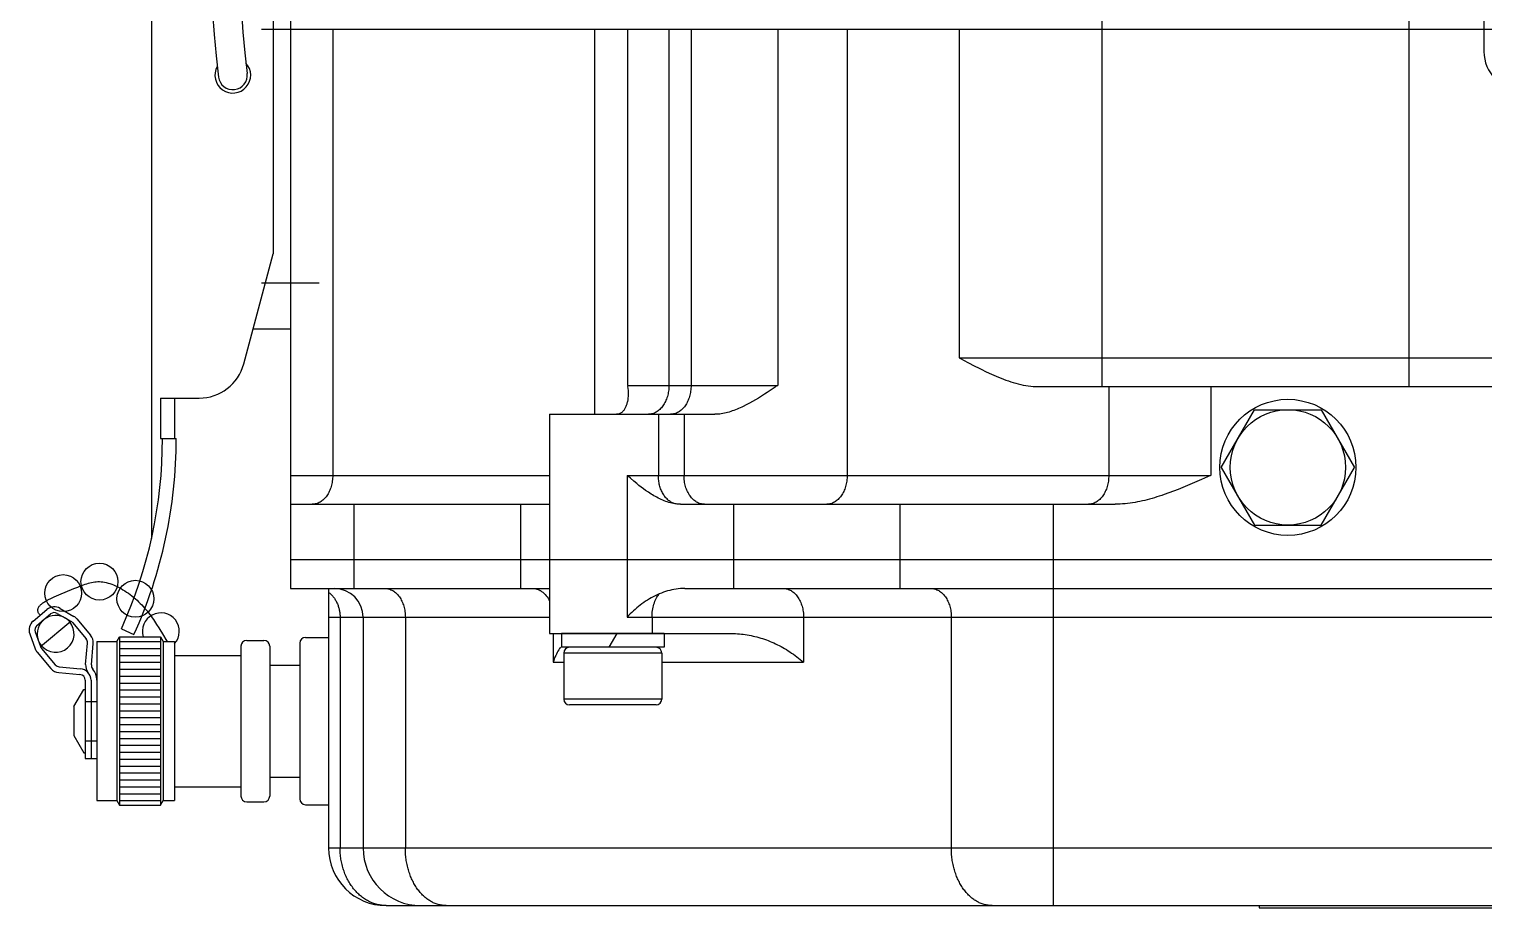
# Model space of a CAD drawing. Header units: millimetres. Extents: x -139278 to 641613, y -260926 to 217780.
# Drawn here: x 47506.7 to 47759.3, y 13265.7 to 13418.3 of the extents above; entities that cross this region are included whole.
import ezdxf

# ---------------------------------------------------------------- set-up
doc = ezdxf.new("R2010")
doc.units = ezdxf.units.MM

msp = doc.modelspace()

# ---------------------------------------------------------------- linework, layer by layer
for p, q in [((47759.343, 13461.02), (47759.343, 13414.372)), ((47552.081, 13438.302), (47552.081, 13366.211)), ((47552.081, 13438.302), (47552.081, 13326.16)), ((47693.01, 13438.302), (47693.01, 13356.198)), ((47746.326, 13438.302), (47746.326, 13356.198)), ((47549.078, 13430.292), (47549.078, 13379.227)), ((47527.953, 13422.282), (47527.953, 13329.84)), ((47547.075, 13418.277), (47552.081, 13418.277)), ((47552.081, 13418.277), (47766.352, 13418.277)), ((47559.413, 13418.277), (47559.413, 13340.779)), ((47604.854, 13418.277), (47604.854, 13351.392)), ((47610.608, 13418.277), (47610.608, 13356.399)), ((47617.8, 13418.277), (47617.8, 13356.399)), ((47621.645, 13418.277), (47621.645, 13356.399)), ((47636.704, 13418.277), (47636.704, 13356.399)), ((47648.75, 13418.277), (47648.75, 13340.779)), ((47668.23, 13418.277), (47668.23, 13361.204)), ((47543.961, 13360.133), (47549.078, 13379.227)), ((47547.075, 13374.221), (47552.081, 13374.221)), ((47552.081, 13374.221), (47557.088, 13374.221)), ((47545.59, 13366.211), (47552.081, 13366.211)), ((47668.23, 13361.205), (47766.352, 13361.205)), ((47668.23, 13361.204), (47668.282, 13361.185)), ((47668.282, 13361.185), (47668.333, 13361.158)), ((47668.333, 13361.158), (47668.433, 13361.097)), ((47668.433, 13361.097), (47669.722, 13360.409)), ((47669.722, 13360.409), (47670.943, 13359.771)), ((47670.943, 13359.771), (47671.556, 13359.459)), ((47671.556, 13359.459), (47672.17, 13359.152)), ((47672.17, 13359.152), (47672.785, 13358.852)), ((47672.785, 13358.852), (47673.403, 13358.56)), ((47673.403, 13358.56), (47673.818, 13358.37)), ((47673.818, 13358.37), (47674.235, 13358.184)), ((47674.235, 13358.184), (47674.653, 13358.003)), ((47674.653, 13358.003), (47675.071, 13357.827)), ((47610.608, 13356.399), (47636.704, 13356.399)), ((47610.637, 13356.198), (47610.676, 13355.861)), ((47610.676, 13355.861), (47610.703, 13355.526)), ((47610.703, 13355.526), (47610.717, 13355.192)), ((47617.732, 13355.422), (47617.694, 13355.182)), ((47617.761, 13355.664), (47617.732, 13355.422)), ((47617.783, 13355.908), (47617.761, 13355.664)), ((47617.795, 13356.153), (47617.783, 13355.908)), ((47617.8, 13356.399), (47617.795, 13356.153)), ((47621.577, 13355.422), (47621.539, 13355.182)), ((47621.607, 13355.664), (47621.577, 13355.422)), ((47621.628, 13355.908), (47621.607, 13355.664)), ((47621.641, 13356.153), (47621.628, 13355.908)), ((47621.645, 13356.399), (47621.641, 13356.153)), ((47635.401, 13355.526), (47634.894, 13355.192)), ((47636.407, 13356.198), (47635.401, 13355.526)), ((47675.071, 13357.827), (47675.491, 13357.657)), ((47675.491, 13357.657), (47675.913, 13357.494)), ((47675.913, 13357.494), (47676.335, 13357.337)), ((47676.335, 13357.337), (47676.759, 13357.188)), ((47676.759, 13357.188), (47677.184, 13357.047)), ((47677.184, 13357.047), (47677.611, 13356.914)), ((47677.611, 13356.914), (47678.039, 13356.79)), ((47678.039, 13356.79), (47678.468, 13356.675)), ((47678.468, 13356.675), (47678.898, 13356.571)), ((47678.898, 13356.571), (47679.33, 13356.478)), ((47679.33, 13356.478), (47679.763, 13356.397)), ((47679.763, 13356.397), (47680.197, 13356.328)), ((47680.197, 13356.328), (47680.632, 13356.273)), ((47680.632, 13356.273), (47681.068, 13356.232)), ((47681.068, 13356.232), (47681.286, 13356.218)), ((47681.286, 13356.218), (47681.504, 13356.207)), ((47681.504, 13356.207), (47681.722, 13356.201)), ((47681.722, 13356.201), (47681.941, 13356.198)), ((47681.941, 13356.198), (47761.345, 13356.198)), ((47694.192, 13356.198), (47694.192, 13340.779)), ((47711.892, 13356.198), (47711.892, 13340.777)), ((47529.522, 13354.196), (47529.522, 13347.187)), ((47529.522, 13354.196), (47536.224, 13354.196)), ((47531.916, 13354.196), (47531.916, 13347.187)), ((47610.439, 13353.027), (47610.392, 13352.892)), ((47610.482, 13353.166), (47610.439, 13353.027)), ((47610.522, 13353.308), (47610.482, 13353.166)), ((47610.557, 13353.453), (47610.522, 13353.308)), ((47610.589, 13353.601), (47610.557, 13353.453)), ((47610.643, 13353.905), (47610.589, 13353.601)), ((47610.682, 13354.217), (47610.643, 13353.905)), ((47610.707, 13354.536), (47610.682, 13354.217)), ((47610.718, 13354.862), (47610.707, 13354.536)), ((47610.717, 13355.192), (47610.718, 13354.862)), ((47616.883, 13353.036), (47616.763, 13352.859)), ((47616.996, 13353.223), (47616.883, 13353.036)), ((47617.103, 13353.416), (47616.996, 13353.223)), ((47617.203, 13353.617), (47617.103, 13353.416)), ((47617.296, 13353.825), (47617.203, 13353.617)), ((47617.382, 13354.039), (47617.296, 13353.825)), ((47617.46, 13354.258), (47617.382, 13354.039)), ((47617.53, 13354.483), (47617.46, 13354.258)), ((47617.593, 13354.712), (47617.53, 13354.483)), ((47617.647, 13354.945), (47617.593, 13354.712)), ((47617.694, 13355.182), (47617.647, 13354.945)), ((47620.728, 13353.037), (47620.608, 13352.859)), ((47620.842, 13353.223), (47620.728, 13353.037)), ((47620.949, 13353.416), (47620.842, 13353.223)), ((47621.049, 13353.617), (47620.949, 13353.416)), ((47621.142, 13353.825), (47621.049, 13353.617)), ((47621.227, 13354.039), (47621.142, 13353.825)), ((47621.305, 13354.258), (47621.227, 13354.039)), ((47621.376, 13354.483), (47621.305, 13354.258)), ((47621.438, 13354.712), (47621.376, 13354.483)), ((47621.493, 13354.945), (47621.438, 13354.712)), ((47621.539, 13355.182), (47621.493, 13354.945)), ((47631.247, 13353.027), (47630.711, 13352.76)), ((47631.779, 13353.308), (47631.247, 13353.027)), ((47632.307, 13353.601), (47631.779, 13353.308)), ((47632.832, 13353.905), (47632.307, 13353.601)), ((47633.353, 13354.217), (47632.832, 13353.905)), ((47633.87, 13354.536), (47633.353, 13354.217)), ((47634.383, 13354.862), (47633.87, 13354.536)), ((47634.894, 13355.192), (47634.383, 13354.862)), ((47597.069, 13351.392), (47625.802, 13351.392)), ((47597.069, 13351.392), (47597.069, 13326.16)), ((47608.819, 13351.398), (47608.688, 13351.392)), ((47608.945, 13351.415), (47608.819, 13351.398)), ((47609.066, 13351.442), (47608.945, 13351.415)), ((47609.183, 13351.478), (47609.066, 13351.442)), ((47609.295, 13351.524), (47609.183, 13351.478)), ((47609.402, 13351.579), (47609.295, 13351.524)), ((47609.504, 13351.641), (47609.402, 13351.579)), ((47609.602, 13351.712), (47609.504, 13351.641)), ((47609.695, 13351.79), (47609.602, 13351.712)), ((47609.784, 13351.875), (47609.695, 13351.79)), ((47609.869, 13351.966), (47609.784, 13351.875)), ((47609.949, 13352.064), (47609.869, 13351.966)), ((47610.024, 13352.167), (47609.949, 13352.064)), ((47610.096, 13352.276), (47610.024, 13352.167)), ((47610.163, 13352.39), (47610.096, 13352.276)), ((47610.226, 13352.509), (47610.163, 13352.39)), ((47610.285, 13352.633), (47610.226, 13352.509)), ((47610.341, 13352.76), (47610.285, 13352.633)), ((47610.392, 13352.892), (47610.341, 13352.76)), ((47614.433, 13351.398), (47614.26, 13351.392)), ((47614.607, 13351.416), (47614.433, 13351.398)), ((47614.779, 13351.446), (47614.607, 13351.416)), ((47614.95, 13351.488), (47614.779, 13351.446)), ((47615.12, 13351.542), (47614.95, 13351.488)), ((47615.287, 13351.608), (47615.12, 13351.542)), ((47615.452, 13351.685), (47615.287, 13351.608)), ((47615.614, 13351.773), (47615.452, 13351.685)), ((47615.773, 13351.873), (47615.614, 13351.773)), ((47615.928, 13351.983), (47615.773, 13351.873)), ((47616.08, 13352.104), (47615.928, 13351.983)), ((47615.971, 13351.392), (47615.971, 13340.779)), ((47616.226, 13352.236), (47616.08, 13352.104)), ((47616.369, 13352.377), (47616.226, 13352.236)), ((47616.505, 13352.529), (47616.369, 13352.377)), ((47616.637, 13352.689), (47616.505, 13352.529)), ((47616.763, 13352.859), (47616.637, 13352.689)), ((47618.279, 13351.398), (47618.105, 13351.392)), ((47618.452, 13351.416), (47618.279, 13351.398)), ((47618.625, 13351.446), (47618.452, 13351.416)), ((47618.796, 13351.488), (47618.625, 13351.446)), ((47618.965, 13351.542), (47618.796, 13351.488)), ((47619.133, 13351.608), (47618.965, 13351.542)), ((47619.298, 13351.685), (47619.133, 13351.608)), ((47619.46, 13351.773), (47619.298, 13351.685)), ((47619.619, 13351.873), (47619.46, 13351.773)), ((47619.774, 13351.983), (47619.619, 13351.873)), ((47619.925, 13352.105), (47619.774, 13351.983)), ((47620.072, 13352.236), (47619.925, 13352.105)), ((47620.214, 13352.377), (47620.072, 13352.236)), ((47620.351, 13352.529), (47620.214, 13352.377)), ((47620.482, 13352.689), (47620.351, 13352.529)), ((47620.43, 13351.392), (47620.43, 13340.779)), ((47620.608, 13352.859), (47620.482, 13352.689)), ((47626.076, 13351.398), (47625.802, 13351.392)), ((47626.35, 13351.415), (47626.076, 13351.398)), ((47626.624, 13351.442), (47626.35, 13351.415)), ((47626.898, 13351.478), (47626.624, 13351.442)), ((47627.173, 13351.524), (47626.898, 13351.478)), ((47627.447, 13351.579), (47627.173, 13351.524)), ((47627.721, 13351.641), (47627.447, 13351.579)), ((47627.995, 13351.712), (47627.721, 13351.641)), ((47628.269, 13351.79), (47627.995, 13351.712)), ((47628.542, 13351.875), (47628.269, 13351.79)), ((47628.816, 13351.966), (47628.542, 13351.875)), ((47629.088, 13352.064), (47628.816, 13351.966)), ((47629.36, 13352.167), (47629.088, 13352.064)), ((47629.632, 13352.276), (47629.36, 13352.167)), ((47629.903, 13352.39), (47629.632, 13352.276)), ((47630.173, 13352.509), (47629.903, 13352.39)), ((47630.443, 13352.633), (47630.173, 13352.509)), ((47630.711, 13352.76), (47630.443, 13352.633)), ((47713.738, 13342.181), (47719.519, 13352.193)), ((47719.519, 13352.193), (47731.081, 13352.193)), ((47731.081, 13352.193), (47736.861, 13342.181)), ((47529.522, 13347.187), (47532.248, 13347.187)), ((47552.081, 13340.779), (47597.069, 13340.779)), ((47559.396, 13340.288), (47559.375, 13340.044)), ((47559.409, 13340.533), (47559.396, 13340.288)), ((47559.413, 13340.779), (47559.409, 13340.533)), ((47610.548, 13340.779), (47711.889, 13340.779)), ((47610.61, 13340.702), (47610.548, 13340.74)), ((47610.548, 13340.74), (47610.548, 13326.16)), ((47610.669, 13340.658), (47610.61, 13340.702)), ((47610.782, 13340.564), (47610.669, 13340.658)), ((47611.12, 13340.277), (47610.782, 13340.564)), ((47611.71, 13339.782), (47611.12, 13340.277)), ((47615.974, 13340.561), (47615.971, 13340.779)), ((47615.984, 13340.344), (47615.974, 13340.561)), ((47616.001, 13340.127), (47615.984, 13340.344)), ((47620.435, 13340.533), (47620.43, 13340.779)), ((47620.447, 13340.288), (47620.435, 13340.533)), ((47620.469, 13340.044), (47620.447, 13340.288)), ((47648.733, 13340.288), (47648.712, 13340.044)), ((47648.746, 13340.533), (47648.733, 13340.288)), ((47648.75, 13340.779), (47648.746, 13340.533)), ((47694.175, 13340.288), (47694.154, 13340.044)), ((47694.188, 13340.533), (47694.175, 13340.288)), ((47694.192, 13340.779), (47694.188, 13340.533)), ((47711.884, 13340.775), (47710.288, 13340.063)), ((47711.889, 13340.777), (47711.884, 13340.775)), ((47713.738, 13342.181), (47719.519, 13332.168)), ((47731.081, 13332.168), (47736.861, 13342.181)), ((47558.716, 13337.797), (47558.609, 13337.603)), ((47558.816, 13337.998), (47558.716, 13337.797)), ((47558.909, 13338.205), (47558.816, 13337.998)), ((47558.995, 13338.419), (47558.909, 13338.205)), ((47559.073, 13338.638), (47558.995, 13338.419)), ((47559.144, 13338.863), (47559.073, 13338.638)), ((47559.206, 13339.092), (47559.144, 13338.863)), ((47559.261, 13339.326), (47559.206, 13339.092)), ((47559.307, 13339.562), (47559.261, 13339.326)), ((47559.345, 13339.802), (47559.307, 13339.562)), ((47559.375, 13340.044), (47559.345, 13339.802)), ((47612.231, 13339.355), (47611.71, 13339.782)), ((47612.608, 13339.054), (47612.231, 13339.355)), ((47612.989, 13338.759), (47612.608, 13339.054)), ((47613.375, 13338.469), (47612.989, 13338.759)), ((47613.766, 13338.186), (47613.375, 13338.469)), ((47614.238, 13337.861), (47613.766, 13338.186)), ((47614.477, 13337.704), (47614.238, 13337.861)), ((47616.024, 13339.912), (47616.001, 13340.127)), ((47616.054, 13339.698), (47616.024, 13339.912)), ((47616.091, 13339.487), (47616.054, 13339.698)), ((47616.134, 13339.278), (47616.091, 13339.487)), ((47616.183, 13339.071), (47616.134, 13339.278)), ((47616.239, 13338.868), (47616.183, 13339.071)), ((47616.3, 13338.669), (47616.239, 13338.868)), ((47616.368, 13338.473), (47616.3, 13338.669)), ((47616.442, 13338.282), (47616.368, 13338.473)), ((47616.522, 13338.096), (47616.442, 13338.282)), ((47616.607, 13337.914), (47616.522, 13338.096)), ((47616.698, 13337.738), (47616.607, 13337.914)), ((47616.794, 13337.568), (47616.698, 13337.738)), ((47620.498, 13339.802), (47620.469, 13340.044)), ((47620.537, 13339.562), (47620.498, 13339.802)), ((47620.583, 13339.326), (47620.537, 13339.562)), ((47620.637, 13339.092), (47620.583, 13339.326)), ((47620.7, 13338.863), (47620.637, 13339.092)), ((47620.77, 13338.638), (47620.7, 13338.863)), ((47620.848, 13338.419), (47620.77, 13338.638)), ((47620.934, 13338.205), (47620.848, 13338.419)), ((47621.027, 13337.998), (47620.934, 13338.205)), ((47621.127, 13337.797), (47621.027, 13337.998)), ((47621.234, 13337.603), (47621.127, 13337.797)), ((47648.054, 13337.797), (47647.947, 13337.603)), ((47648.154, 13337.998), (47648.054, 13337.797)), ((47648.247, 13338.205), (47648.154, 13337.998)), ((47648.332, 13338.419), (47648.247, 13338.205)), ((47648.411, 13338.638), (47648.332, 13338.419)), ((47648.481, 13338.863), (47648.411, 13338.638)), ((47648.543, 13339.092), (47648.481, 13338.863)), ((47648.598, 13339.326), (47648.543, 13339.092)), ((47648.644, 13339.562), (47648.598, 13339.326)), ((47648.682, 13339.802), (47648.644, 13339.562)), ((47648.712, 13340.044), (47648.682, 13339.802)), ((47693.495, 13337.797), (47693.388, 13337.603)), ((47693.595, 13337.998), (47693.495, 13337.797)), ((47693.688, 13338.205), (47693.595, 13337.998)), ((47693.774, 13338.419), (47693.688, 13338.205)), ((47693.852, 13338.638), (47693.774, 13338.419)), ((47693.922, 13338.863), (47693.852, 13338.638)), ((47693.985, 13339.092), (47693.922, 13338.863)), ((47694.039, 13339.326), (47693.985, 13339.092)), ((47694.086, 13339.562), (47694.039, 13339.326)), ((47694.124, 13339.802), (47694.086, 13339.562)), ((47694.154, 13340.044), (47694.124, 13339.802)), ((47705.439, 13338.036), (47704.619, 13337.731)), ((47706.255, 13338.353), (47705.439, 13338.036)), ((47707.068, 13338.68), (47706.255, 13338.353)), ((47707.877, 13339.017), (47707.068, 13338.68)), ((47708.684, 13339.36), (47707.877, 13339.017)), ((47709.487, 13339.709), (47708.684, 13339.36)), ((47710.288, 13340.063), (47709.487, 13339.709)), ((47552.081, 13335.773), (47597.069, 13335.773)), ((47556.047, 13335.779), (47555.873, 13335.773)), ((47556.22, 13335.797), (47556.047, 13335.779)), ((47556.392, 13335.827), (47556.22, 13335.797)), ((47556.564, 13335.869), (47556.392, 13335.827)), ((47556.733, 13335.923), (47556.564, 13335.869)), ((47556.901, 13335.988), (47556.733, 13335.923)), ((47557.066, 13336.065), (47556.901, 13335.988)), ((47557.228, 13336.154), (47557.066, 13336.065)), ((47557.387, 13336.253), (47557.228, 13336.154)), ((47557.542, 13336.364), (47557.387, 13336.253)), ((47557.693, 13336.485), (47557.542, 13336.364)), ((47557.84, 13336.616), (47557.693, 13336.485)), ((47557.982, 13336.758), (47557.84, 13336.616)), ((47558.119, 13336.909), (47557.982, 13336.758)), ((47558.25, 13337.069), (47558.119, 13336.909)), ((47558.376, 13337.239), (47558.25, 13337.069)), ((47558.496, 13337.417), (47558.376, 13337.239)), ((47558.609, 13337.603), (47558.496, 13337.417)), ((47563.108, 13335.773), (47563.108, 13326.16)), ((47592.028, 13335.773), (47592.028, 13326.16)), ((47614.718, 13337.55), (47614.477, 13337.704)), ((47614.962, 13337.399), (47614.718, 13337.55)), ((47615.207, 13337.253), (47614.962, 13337.399)), ((47615.455, 13337.112), (47615.207, 13337.253)), ((47615.705, 13336.975), (47615.455, 13337.112)), ((47615.958, 13336.844), (47615.705, 13336.975)), ((47616.213, 13336.718), (47615.958, 13336.844)), ((47616.47, 13336.598), (47616.213, 13336.718)), ((47616.729, 13336.484), (47616.47, 13336.598)), ((47616.99, 13336.377), (47616.729, 13336.484)), ((47616.896, 13337.404), (47616.794, 13337.568)), ((47617.002, 13337.247), (47616.896, 13337.404)), ((47617.254, 13336.278), (47616.99, 13336.377)), ((47617.113, 13337.096), (47617.002, 13337.247)), ((47617.229, 13336.952), (47617.113, 13337.096)), ((47617.348, 13336.815), (47617.229, 13336.952)), ((47617.519, 13336.185), (47617.254, 13336.278)), ((47617.472, 13336.686), (47617.348, 13336.815)), ((47617.6, 13336.564), (47617.472, 13336.686)), ((47617.787, 13336.101), (47617.519, 13336.185)), ((47617.732, 13336.451), (47617.6, 13336.564)), ((47617.866, 13336.345), (47617.732, 13336.451)), ((47618.058, 13336.025), (47617.787, 13336.101)), ((47618.004, 13336.248), (47617.866, 13336.345)), ((47618.145, 13336.16), (47618.004, 13336.248)), ((47618.33, 13335.958), (47618.058, 13336.025)), ((47618.289, 13336.08), (47618.145, 13336.16)), ((47618.434, 13336.01), (47618.289, 13336.08)), ((47618.605, 13335.9), (47618.33, 13335.958)), ((47618.582, 13335.948), (47618.434, 13336.01)), ((47618.731, 13335.895), (47618.582, 13335.948)), ((47618.882, 13335.852), (47618.605, 13335.9)), ((47618.882, 13335.852), (47618.731, 13335.895)), ((47619.069, 13335.826), (47618.882, 13335.852)), ((47619.256, 13335.805), (47619.069, 13335.826)), ((47619.443, 13335.789), (47619.256, 13335.805)), ((47619.63, 13335.778), (47619.443, 13335.789)), ((47619.817, 13335.773), (47619.63, 13335.778)), ((47619.817, 13335.773), (47695.288, 13335.773)), ((47621.347, 13337.417), (47621.234, 13337.603)), ((47621.467, 13337.239), (47621.347, 13337.417)), ((47621.593, 13337.069), (47621.467, 13337.239)), ((47621.725, 13336.909), (47621.593, 13337.069)), ((47621.862, 13336.758), (47621.725, 13336.909)), ((47622.004, 13336.616), (47621.862, 13336.758)), ((47622.151, 13336.485), (47622.004, 13336.616)), ((47622.302, 13336.364), (47622.151, 13336.485)), ((47622.457, 13336.253), (47622.302, 13336.364)), ((47622.616, 13336.154), (47622.457, 13336.253)), ((47622.778, 13336.065), (47622.616, 13336.154)), ((47622.943, 13335.988), (47622.778, 13336.065)), ((47623.11, 13335.923), (47622.943, 13335.988)), ((47623.28, 13335.869), (47623.11, 13335.923)), ((47623.451, 13335.827), (47623.28, 13335.869)), ((47623.623, 13335.797), (47623.451, 13335.827)), ((47623.797, 13335.779), (47623.623, 13335.797)), ((47623.97, 13335.773), (47623.797, 13335.779)), ((47629.009, 13335.773), (47629.009, 13326.16)), ((47645.384, 13335.779), (47645.21, 13335.773)), ((47645.557, 13335.797), (47645.384, 13335.779)), ((47645.73, 13335.827), (47645.557, 13335.797)), ((47645.901, 13335.869), (47645.73, 13335.827)), ((47646.071, 13335.923), (47645.901, 13335.869)), ((47646.238, 13335.988), (47646.071, 13335.923)), ((47646.403, 13336.065), (47646.238, 13335.988)), ((47646.565, 13336.154), (47646.403, 13336.065)), ((47646.724, 13336.253), (47646.565, 13336.154)), ((47646.879, 13336.364), (47646.724, 13336.253)), ((47647.03, 13336.485), (47646.879, 13336.364)), ((47647.177, 13336.616), (47647.03, 13336.485)), ((47647.319, 13336.758), (47647.177, 13336.616)), ((47647.456, 13336.909), (47647.319, 13336.758)), ((47647.588, 13337.069), (47647.456, 13336.909)), ((47647.714, 13337.239), (47647.588, 13337.069)), ((47647.833, 13337.417), (47647.714, 13337.239)), ((47647.947, 13337.603), (47647.833, 13337.417)), ((47657.929, 13335.773), (47657.929, 13326.16)), ((47684.55, 13335.773), (47684.55, 13326.16)), ((47690.826, 13335.779), (47690.652, 13335.773)), ((47690.999, 13335.797), (47690.826, 13335.779)), ((47691.171, 13335.827), (47690.999, 13335.797)), ((47691.342, 13335.869), (47691.171, 13335.827)), ((47691.512, 13335.923), (47691.342, 13335.869)), ((47691.679, 13335.988), (47691.512, 13335.923)), ((47691.844, 13336.065), (47691.679, 13335.988)), ((47692.007, 13336.154), (47691.844, 13336.065)), ((47692.165, 13336.253), (47692.007, 13336.154)), ((47692.321, 13336.364), (47692.165, 13336.253)), ((47692.472, 13336.485), (47692.321, 13336.364)), ((47692.619, 13336.616), (47692.472, 13336.485)), ((47692.761, 13336.758), (47692.619, 13336.616)), ((47692.898, 13336.909), (47692.761, 13336.758)), ((47693.029, 13337.069), (47692.898, 13336.909)), ((47693.155, 13337.239), (47693.029, 13337.069)), ((47693.275, 13337.417), (47693.155, 13337.239)), ((47693.388, 13337.603), (47693.275, 13337.417)), ((47695.725, 13335.778), (47695.288, 13335.773)), ((47696.162, 13335.795), (47695.725, 13335.778)), ((47696.597, 13335.822), (47696.162, 13335.795)), ((47697.03, 13335.858), (47696.597, 13335.822)), ((47697.463, 13335.904), (47697.03, 13335.858)), ((47697.894, 13335.959), (47697.463, 13335.904)), ((47698.323, 13336.022), (47697.894, 13335.959)), ((47698.752, 13336.094), (47698.323, 13336.022)), ((47699.179, 13336.172), (47698.752, 13336.094)), ((47699.605, 13336.258), (47699.179, 13336.172)), ((47700.029, 13336.351), (47699.605, 13336.258)), ((47700.453, 13336.451), (47700.029, 13336.351)), ((47700.875, 13336.556), (47700.453, 13336.451)), ((47701.295, 13336.667), (47700.875, 13336.556)), ((47701.715, 13336.784), (47701.295, 13336.667)), ((47702.133, 13336.906), (47701.715, 13336.784)), ((47702.55, 13337.033), (47702.133, 13336.906)), ((47702.966, 13337.164), (47702.55, 13337.033)), ((47703.381, 13337.3), (47702.966, 13337.164)), ((47703.795, 13337.44), (47703.381, 13337.3)), ((47704.619, 13337.731), (47703.795, 13337.44)), ((47719.519, 13332.168), (47731.081, 13332.168)), ((47552.081, 13326.16), (47766.251, 13326.16)), ((47552.081, 13326.16), (47552.081, 13321.154)), ((47563.108, 13326.16), (47563.108, 13321.154)), ((47592.028, 13326.16), (47592.028, 13321.154)), ((47597.069, 13326.16), (47597.069, 13313.344)), ((47610.548, 13326.16), (47610.548, 13316.148)), ((47629.009, 13326.16), (47629.009, 13321.154)), ((47657.929, 13326.16), (47657.929, 13321.154)), ((47684.55, 13326.16), (47684.55, 13321.154)), ((47511.832, 13320.025), (47514.481, 13321.116)), ((47514.481, 13321.116), (47515.163, 13321.394)), ((47515.163, 13321.394), (47515.804, 13321.647)), ((47515.804, 13321.647), (47516.111, 13321.762)), ((47516.111, 13321.762), (47516.408, 13321.869)), ((47516.408, 13321.869), (47516.699, 13321.966)), ((47516.699, 13321.966), (47516.983, 13322.054)), ((47516.983, 13322.054), (47517.262, 13322.131)), ((47517.262, 13322.131), (47517.537, 13322.196)), ((47517.537, 13322.196), (47517.81, 13322.25)), ((47517.81, 13322.25), (47518.081, 13322.29)), ((47518.081, 13322.29), (47518.353, 13322.318)), ((47518.353, 13322.318), (47518.626, 13322.331)), ((47518.626, 13322.331), (47518.9, 13322.331)), ((47518.9, 13322.331), (47519.194, 13322.315)), ((47519.194, 13322.315), (47519.491, 13322.283)), ((47519.491, 13322.283), (47519.792, 13322.235)), ((47519.792, 13322.235), (47520.097, 13322.171)), ((47520.097, 13322.171), (47520.407, 13322.091)), ((47520.407, 13322.091), (47520.721, 13321.995)), ((47520.721, 13321.995), (47521.038, 13321.884)), ((47521.038, 13321.884), (47521.358, 13321.759)), ((47521.358, 13321.759), (47521.681, 13321.62)), ((47521.681, 13321.62), (47522.005, 13321.467)), ((47522.005, 13321.467), (47522.331, 13321.301)), ((47522.331, 13321.301), (47522.656, 13321.123)), ((47522.656, 13321.123), (47522.98, 13320.934)), ((47522.98, 13320.934), (47523.301, 13320.734)), ((47523.301, 13320.734), (47523.62, 13320.524)), ((47523.62, 13320.524), (47523.935, 13320.306)), ((47523.935, 13320.306), (47524.245, 13320.079)), ((47524.245, 13320.079), (47524.55, 13319.845)), ((47552.081, 13321.154), (47558.69, 13321.154)), ((47558.66, 13321.154), (47597.069, 13321.154)), ((47558.69, 13321.154), (47558.69, 13276.097)), ((47558.69, 13320.483), (47558.802, 13320.399)), ((47558.802, 13320.399), (47558.912, 13320.31)), ((47558.912, 13320.31), (47559.02, 13320.217)), ((47559.02, 13320.217), (47559.125, 13320.12)), ((47559.125, 13320.12), (47559.228, 13320.018)), ((47568.489, 13321.154), (47568.663, 13321.148)), ((47568.663, 13321.148), (47568.836, 13321.13)), ((47568.836, 13321.13), (47569.008, 13321.1)), ((47569.008, 13321.1), (47569.18, 13321.058)), ((47569.18, 13321.058), (47569.349, 13321.004)), ((47569.349, 13321.004), (47569.517, 13320.939)), ((47569.517, 13320.939), (47569.682, 13320.861)), ((47569.682, 13320.861), (47569.844, 13320.773)), ((47569.844, 13320.773), (47570.002, 13320.673)), ((47570.002, 13320.673), (47570.158, 13320.563)), ((47570.158, 13320.563), (47570.309, 13320.442)), ((47570.309, 13320.442), (47570.456, 13320.31)), ((47570.456, 13320.31), (47570.598, 13320.169)), ((47570.598, 13320.169), (47570.735, 13320.018)), ((47594.144, 13321.154), (47594.252, 13321.152)), ((47594.252, 13321.152), (47594.359, 13321.145)), ((47594.359, 13321.145), (47594.466, 13321.133)), ((47594.466, 13321.133), (47594.573, 13321.117)), ((47594.573, 13321.117), (47594.68, 13321.096)), ((47594.68, 13321.096), (47594.786, 13321.071)), ((47594.786, 13321.071), (47594.891, 13321.041)), ((47594.891, 13321.041), (47594.996, 13321.007)), ((47594.996, 13321.007), (47595.1, 13320.968)), ((47595.1, 13320.968), (47595.203, 13320.925)), ((47595.203, 13320.925), (47595.305, 13320.877)), ((47595.305, 13320.877), (47595.406, 13320.825)), ((47595.406, 13320.825), (47595.506, 13320.769)), ((47595.506, 13320.769), (47595.605, 13320.708)), ((47595.605, 13320.708), (47595.702, 13320.643)), ((47595.702, 13320.643), (47595.798, 13320.574)), ((47595.798, 13320.574), (47595.892, 13320.501)), ((47595.892, 13320.501), (47595.985, 13320.424)), ((47595.985, 13320.424), (47596.076, 13320.343)), ((47596.076, 13320.343), (47596.165, 13320.258)), ((47596.165, 13320.258), (47596.338, 13320.077)), ((47596.338, 13320.077), (47596.503, 13319.881)), ((47616.138, 13320.202), (47615.783, 13320.046)), ((47615.981, 13320.015), (47616.123, 13320.195)), ((47616.498, 13320.348), (47616.138, 13320.202)), ((47616.863, 13320.483), (47616.498, 13320.348)), ((47617.22, 13320.605), (47616.863, 13320.483)), ((47617.58, 13320.716), (47617.22, 13320.605)), ((47617.944, 13320.815), (47617.58, 13320.716)), ((47618.309, 13320.903), (47617.944, 13320.815)), ((47618.678, 13320.978), (47618.309, 13320.903)), ((47619.047, 13321.041), (47618.678, 13320.978)), ((47619.419, 13321.09), (47619.047, 13321.041)), ((47619.792, 13321.126), (47619.419, 13321.09)), ((47620.166, 13321.147), (47619.792, 13321.126)), ((47620.541, 13321.154), (47620.166, 13321.147)), ((47620.541, 13321.154), (47766.251, 13321.154)), ((47637.654, 13321.154), (47637.828, 13321.148)), ((47637.828, 13321.148), (47638.001, 13321.13)), ((47638.001, 13321.13), (47638.174, 13321.1)), ((47638.174, 13321.1), (47638.345, 13321.058)), ((47638.345, 13321.058), (47638.515, 13321.004)), ((47638.515, 13321.004), (47638.682, 13320.939)), ((47638.682, 13320.939), (47638.847, 13320.861)), ((47638.847, 13320.861), (47639.009, 13320.773)), ((47639.009, 13320.773), (47639.168, 13320.673)), ((47639.168, 13320.673), (47639.323, 13320.563)), ((47639.323, 13320.563), (47639.474, 13320.442)), ((47639.474, 13320.442), (47639.621, 13320.31)), ((47639.621, 13320.31), (47639.763, 13320.169)), ((47639.763, 13320.169), (47639.9, 13320.018)), ((47663.31, 13321.154), (47663.483, 13321.148)), ((47663.483, 13321.148), (47663.657, 13321.13)), ((47663.657, 13321.13), (47663.829, 13321.1)), ((47663.829, 13321.1), (47664, 13321.058)), ((47664, 13321.058), (47664.17, 13321.004)), ((47664.17, 13321.004), (47664.337, 13320.939)), ((47664.337, 13320.939), (47664.502, 13320.861)), ((47664.502, 13320.861), (47664.664, 13320.773)), ((47664.664, 13320.773), (47664.823, 13320.673)), ((47664.823, 13320.673), (47664.978, 13320.563)), ((47664.978, 13320.563), (47665.129, 13320.442)), ((47665.129, 13320.442), (47665.276, 13320.31)), ((47665.276, 13320.31), (47665.418, 13320.169)), ((47665.418, 13320.169), (47665.555, 13320.018)), ((47684.55, 13321.154), (47684.55, 13266.085)), ((47508.204, 13317.422), (47508.215, 13317.531)), ((47508.215, 13317.531), (47508.239, 13317.639)), ((47508.239, 13317.639), (47508.274, 13317.745)), ((47508.274, 13317.745), (47508.322, 13317.85)), ((47508.322, 13317.85), (47508.381, 13317.953)), ((47508.381, 13317.953), (47508.45, 13318.054)), ((47508.45, 13318.054), (47508.531, 13318.155)), ((47508.531, 13318.155), (47508.622, 13318.254)), ((47508.622, 13318.254), (47508.722, 13318.351)), ((47508.722, 13318.351), (47508.832, 13318.448)), ((47508.832, 13318.448), (47508.95, 13318.543)), ((47508.95, 13318.543), (47509.077, 13318.637)), ((47509.077, 13318.637), (47509.212, 13318.73)), ((47509.212, 13318.73), (47509.354, 13318.822)), ((47509.354, 13318.822), (47509.502, 13318.913)), ((47509.502, 13318.913), (47509.818, 13319.093)), ((47509.818, 13319.093), (47510.156, 13319.269)), ((47510.156, 13319.269), (47510.331, 13319.355)), ((47510.331, 13319.355), (47510.693, 13319.527)), ((47510.693, 13319.527), (47511.066, 13319.695)), ((47511.066, 13319.695), (47511.832, 13320.025)), ((47512.073, 13317.689), (47514.473, 13316.304)), ((47524.55, 13319.845), (47524.848, 13319.605)), ((47524.848, 13319.605), (47525.138, 13319.358)), ((47525.138, 13319.358), (47525.429, 13319.099)), ((47525.429, 13319.099), (47525.711, 13318.836)), ((47525.711, 13318.836), (47525.985, 13318.568)), ((47525.985, 13318.568), (47526.249, 13318.296)), ((47526.249, 13318.296), (47526.505, 13318.022)), ((47526.505, 13318.022), (47526.752, 13317.744)), ((47526.752, 13317.744), (47526.991, 13317.464)), ((47559.228, 13320.018), (47559.328, 13319.912)), ((47559.328, 13319.912), (47559.425, 13319.802)), ((47559.425, 13319.802), (47559.519, 13319.688)), ((47559.519, 13319.688), (47559.61, 13319.57)), ((47559.61, 13319.57), (47559.698, 13319.449)), ((47559.698, 13319.449), (47559.783, 13319.324)), ((47559.783, 13319.324), (47559.865, 13319.195)), ((47559.865, 13319.195), (47559.943, 13319.064)), ((47559.943, 13319.064), (47560.017, 13318.929)), ((47560.017, 13318.929), (47560.088, 13318.791)), ((47560.088, 13318.791), (47560.156, 13318.651)), ((47560.156, 13318.651), (47560.219, 13318.508)), ((47560.219, 13318.508), (47560.279, 13318.362)), ((47560.279, 13318.362), (47560.335, 13318.214)), ((47560.335, 13318.214), (47560.387, 13318.064)), ((47560.387, 13318.064), (47560.436, 13317.911)), ((47560.436, 13317.911), (47560.48, 13317.757)), ((47560.48, 13317.757), (47560.52, 13317.601)), ((47560.52, 13317.601), (47560.556, 13317.444)), ((47570.735, 13320.018), (47570.866, 13319.857)), ((47570.866, 13319.857), (47570.992, 13319.688)), ((47570.992, 13319.688), (47571.112, 13319.51)), ((47571.112, 13319.51), (47571.225, 13319.324)), ((47571.225, 13319.324), (47571.332, 13319.13)), ((47571.332, 13319.13), (47571.432, 13318.929)), ((47571.432, 13318.929), (47571.525, 13318.722)), ((47571.525, 13318.722), (47571.611, 13318.508)), ((47571.611, 13318.508), (47571.689, 13318.288)), ((47571.689, 13318.288), (47571.759, 13318.064)), ((47571.759, 13318.064), (47571.822, 13317.834)), ((47571.822, 13317.834), (47571.876, 13317.601)), ((47571.876, 13317.601), (47571.923, 13317.364)), ((47596.503, 13319.881), (47596.659, 13319.672)), ((47596.659, 13319.672), (47596.805, 13319.449)), ((47596.805, 13319.449), (47596.942, 13319.215)), ((47596.942, 13319.215), (47597.069, 13318.969)), ((47612.207, 13317.772), (47611.916, 13317.519)), ((47612.504, 13318.017), (47612.207, 13317.772)), ((47612.807, 13318.255), (47612.504, 13318.017)), ((47613.116, 13318.486), (47612.807, 13318.255)), ((47613.43, 13318.709), (47613.116, 13318.486)), ((47613.75, 13318.924), (47613.43, 13318.709)), ((47614.076, 13319.132), (47613.75, 13318.924)), ((47614.407, 13319.331), (47614.076, 13319.132)), ((47614.743, 13319.523), (47614.407, 13319.331)), ((47615.085, 13319.706), (47614.743, 13319.523)), ((47614.956, 13317.315), (47615.003, 13317.6)), ((47615.003, 13317.6), (47615.059, 13317.879)), ((47615.059, 13317.879), (47615.126, 13318.152)), ((47615.431, 13319.88), (47615.085, 13319.706)), ((47615.126, 13318.152), (47615.203, 13318.418)), ((47615.203, 13318.418), (47615.288, 13318.677)), ((47615.288, 13318.677), (47615.383, 13318.926)), ((47615.383, 13318.926), (47615.487, 13319.167)), ((47615.783, 13320.046), (47615.431, 13319.88)), ((47615.487, 13319.167), (47615.599, 13319.396)), ((47615.599, 13319.396), (47615.719, 13319.615)), ((47615.719, 13319.615), (47615.847, 13319.821)), ((47615.847, 13319.821), (47615.981, 13320.015)), ((47639.9, 13320.018), (47640.032, 13319.857)), ((47640.032, 13319.857), (47640.158, 13319.688)), ((47640.158, 13319.688), (47640.277, 13319.51)), ((47640.277, 13319.51), (47640.391, 13319.324)), ((47640.391, 13319.324), (47640.498, 13319.13)), ((47640.498, 13319.13), (47640.598, 13318.929)), ((47640.598, 13318.929), (47640.691, 13318.722)), ((47640.691, 13318.722), (47640.776, 13318.508)), ((47640.776, 13318.508), (47640.854, 13318.288)), ((47640.854, 13318.288), (47640.925, 13318.064)), ((47640.925, 13318.064), (47640.987, 13317.834)), ((47640.987, 13317.834), (47641.042, 13317.601)), ((47641.042, 13317.601), (47641.088, 13317.364)), ((47665.555, 13320.018), (47665.687, 13319.857)), ((47665.687, 13319.857), (47665.813, 13319.688)), ((47665.813, 13319.688), (47665.933, 13319.51)), ((47665.933, 13319.51), (47666.046, 13319.324)), ((47666.046, 13319.324), (47666.153, 13319.13)), ((47666.153, 13319.13), (47666.253, 13318.929)), ((47666.253, 13318.929), (47666.346, 13318.722)), ((47666.346, 13318.722), (47666.432, 13318.508)), ((47666.432, 13318.508), (47666.51, 13318.288)), ((47666.51, 13318.288), (47666.58, 13318.064)), ((47666.58, 13318.064), (47666.643, 13317.834)), ((47666.643, 13317.834), (47666.697, 13317.601)), ((47666.697, 13317.601), (47666.743, 13317.364)), ((47507.402, 13315.489), (47509.785, 13317.489)), ((47508.045, 13314.722), (47510.429, 13316.722)), ((47508.206, 13317.312), (47508.204, 13317.422)), ((47508.22, 13317.199), (47508.206, 13317.312)), ((47508.248, 13317.085), (47508.22, 13317.199)), ((47508.29, 13316.969), (47508.248, 13317.085)), ((47508.345, 13316.852), (47508.29, 13316.969)), ((47508.414, 13316.733), (47508.345, 13316.852)), ((47508.497, 13316.612), (47508.414, 13316.733)), ((47508.593, 13316.489), (47508.497, 13316.612)), ((47508.674, 13311.067), (47513.919, 13315.468)), ((47511.573, 13316.822), (47513.919, 13315.468)), ((47513.919, 13315.468), (47513.972, 13315.437)), ((47514.238, 13315.213), (47516.601, 13312.397)), ((47515.005, 13315.857), (47517.368, 13313.041)), ((47526.991, 13317.464), (47527.222, 13317.181)), ((47527.222, 13317.181), (47527.445, 13316.897)), ((47527.445, 13316.897), (47527.661, 13316.611)), ((47527.661, 13316.611), (47527.87, 13316.324)), ((47527.87, 13316.324), (47528.073, 13316.036)), ((47528.073, 13316.036), (47528.271, 13315.747)), ((47528.271, 13315.747), (47528.465, 13315.457)), ((47528.465, 13315.457), (47528.841, 13314.875)), ((47558.69, 13316.148), (47597.069, 13316.148)), ((47560.556, 13317.444), (47560.588, 13317.285)), ((47560.588, 13317.285), (47560.615, 13317.125)), ((47560.615, 13317.125), (47560.639, 13316.963)), ((47560.639, 13316.963), (47560.658, 13316.801)), ((47560.658, 13316.801), (47560.673, 13316.639)), ((47560.673, 13316.639), (47560.684, 13316.475)), ((47560.684, 13316.475), (47560.69, 13316.312)), ((47560.69, 13316.312), (47560.692, 13316.148)), ((47560.692, 13316.148), (47560.692, 13276.097)), ((47564.697, 13316.148), (47564.697, 13276.097)), ((47571.923, 13317.364), (47571.961, 13317.125)), ((47571.961, 13317.125), (47571.991, 13316.882)), ((47571.991, 13316.882), (47572.012, 13316.639)), ((47572.012, 13316.639), (47572.025, 13316.393)), ((47572.025, 13316.393), (47572.029, 13316.148)), ((47572.029, 13316.148), (47572.029, 13276.097)), ((47610.81, 13316.436), (47610.548, 13316.148)), ((47610.548, 13316.148), (47766.251, 13316.148)), ((47611.078, 13316.718), (47610.81, 13316.436)), ((47611.351, 13316.992), (47611.078, 13316.718)), ((47611.631, 13317.259), (47611.351, 13316.992)), ((47611.916, 13317.519), (47611.631, 13317.259)), ((47614.872, 13316.148), (47614.877, 13316.442)), ((47614.872, 13316.148), (47614.872, 13313.344)), ((47614.877, 13316.442), (47614.893, 13316.736)), ((47614.893, 13316.736), (47614.919, 13317.027)), ((47614.919, 13317.027), (47614.956, 13317.315)), ((47641.088, 13317.364), (47641.126, 13317.125)), ((47641.126, 13317.125), (47641.156, 13316.882)), ((47641.156, 13316.882), (47641.177, 13316.639)), ((47641.177, 13316.639), (47641.19, 13316.393)), ((47641.19, 13316.393), (47641.194, 13316.148)), ((47641.194, 13316.148), (47641.194, 13308.338)), ((47666.743, 13317.364), (47666.782, 13317.125)), ((47666.782, 13317.125), (47666.811, 13316.882)), ((47666.811, 13316.882), (47666.833, 13316.639)), ((47666.833, 13316.639), (47666.845, 13316.393)), ((47666.845, 13316.393), (47666.85, 13316.148)), ((47666.85, 13316.148), (47666.85, 13276.097)), ((47506.807, 13313.27), (47507.755, 13310.667)), ((47507.748, 13313.613), (47508.674, 13311.067)), ((47521.943, 13311.943), (47522.406, 13312.744)), ((47522.406, 13312.744), (47522.406, 13283.507)), ((47522.406, 13312.744), (47529.491, 13312.744)), ((47522.716, 13314.132), (47524.896, 13313.144)), ((47528.841, 13314.875), (47529.207, 13314.291)), ((47529.207, 13314.291), (47530.004, 13313.001)), ((47529.491, 13312.744), (47529.491, 13283.507)), ((47529.491, 13312.744), (47529.954, 13311.943)), ((47530.004, 13313.001), (47530.447, 13312.296)), ((47554.685, 13312.643), (47558.69, 13312.643)), ((47558.69, 13312.643), (47558.69, 13283.607)), ((47597.069, 13313.344), (47628.288, 13313.344)), ((47597.684, 13313.344), (47597.684, 13308.338)), ((47616.963, 13313.344), (47599.141, 13313.344)), ((47599.141, 13313.344), (47599.141, 13310.941)), ((47608.746, 13313.344), (47607.358, 13310.941)), ((47616.963, 13313.344), (47616.963, 13310.941)), ((47628.288, 13313.344), (47628.641, 13313.341)), ((47628.641, 13313.341), (47628.992, 13313.332)), ((47628.992, 13313.332), (47629.342, 13313.316)), ((47629.342, 13313.316), (47629.69, 13313.294)), ((47629.69, 13313.294), (47630.037, 13313.266)), ((47630.037, 13313.266), (47630.382, 13313.232)), ((47630.382, 13313.232), (47630.725, 13313.191)), ((47630.725, 13313.191), (47631.067, 13313.144)), ((47631.067, 13313.144), (47631.407, 13313.091)), ((47631.407, 13313.091), (47631.746, 13313.031)), ((47631.746, 13313.031), (47632.084, 13312.966)), ((47632.084, 13312.966), (47632.419, 13312.894)), ((47632.419, 13312.894), (47632.754, 13312.815)), ((47632.754, 13312.815), (47633.086, 13312.731)), ((47633.086, 13312.731), (47633.417, 13312.64)), ((47633.417, 13312.64), (47633.747, 13312.543)), ((47633.747, 13312.543), (47634.075, 13312.44)), ((47508.102, 13310.065), (47510.465, 13307.248)), ((47508.674, 13311.067), (47508.695, 13311.009)), ((47508.869, 13310.708), (47511.232, 13307.892)), ((47516.508, 13307.969), (47516.832, 13311.666)), ((47517.506, 13307.881), (47517.829, 13311.579)), ((47518.439, 13311.943), (47518.439, 13284.308)), ((47518.439, 13311.943), (47521.943, 13311.943)), ((47521.943, 13311.943), (47521.943, 13284.308)), ((47522.406, 13311.943), (47529.491, 13311.943)), ((47522.406, 13310.741), (47529.491, 13310.741)), ((47529.954, 13311.943), (47529.954, 13284.308)), ((47529.954, 13311.943), (47531.956, 13311.943)), ((47530.447, 13312.296), (47530.673, 13311.942)), ((47531.956, 13311.943), (47531.956, 13284.308)), ((47543.471, 13311.142), (47543.471, 13285.109)), ((47544.472, 13312.143), (47547.476, 13312.143)), ((47548.477, 13311.142), (47548.477, 13285.109)), ((47553.683, 13311.642), (47553.683, 13284.608)), ((47598.393, 13310.013), (47598.263, 13309.758)), ((47598.527, 13310.259), (47598.393, 13310.013)), ((47598.665, 13310.496), (47598.527, 13310.259)), ((47598.809, 13310.723), (47598.665, 13310.496)), ((47598.957, 13310.941), (47598.809, 13310.723)), ((47616.963, 13310.941), (47599.141, 13310.941)), ((47634.075, 13312.44), (47634.402, 13312.331)), ((47634.402, 13312.331), (47634.726, 13312.215)), ((47634.726, 13312.215), (47635.05, 13312.093)), ((47635.05, 13312.093), (47635.372, 13311.964)), ((47635.372, 13311.964), (47635.692, 13311.83)), ((47635.692, 13311.83), (47636.011, 13311.689)), ((47636.011, 13311.689), (47636.328, 13311.542)), ((47636.328, 13311.542), (47636.644, 13311.389)), ((47636.644, 13311.389), (47636.958, 13311.229)), ((47636.958, 13311.229), (47637.271, 13311.063)), ((47637.271, 13311.063), (47637.582, 13310.891)), ((47637.582, 13310.891), (47637.891, 13310.713)), ((47637.891, 13310.713), (47638.199, 13310.528)), ((47638.199, 13310.528), (47638.506, 13310.337)), ((47638.506, 13310.337), (47638.811, 13310.14)), ((47638.811, 13310.14), (47639.114, 13309.937)), ((47511.912, 13307.538), (47515.61, 13307.215)), ((47522.406, 13309.539), (47529.491, 13309.539)), ((47522.406, 13308.338), (47529.491, 13308.338)), ((47531.956, 13309.539), (47543.471, 13309.539)), ((47548.477, 13307.837), (47553.683, 13307.837)), ((47597.791, 13308.641), (47597.684, 13308.338)), ((47597.684, 13308.338), (47599.541, 13308.338)), ((47597.902, 13308.934), (47597.791, 13308.641)), ((47598.018, 13309.218), (47597.902, 13308.934)), ((47598.138, 13309.493), (47598.018, 13309.218)), ((47598.263, 13309.758), (47598.138, 13309.493)), ((47616.563, 13309.94), (47599.541, 13309.94)), ((47599.541, 13309.94), (47599.541, 13301.93)), ((47616.563, 13309.94), (47616.563, 13301.93)), ((47616.563, 13308.338), (47641.194, 13308.338)), ((47639.114, 13309.937), (47639.416, 13309.727)), ((47639.416, 13309.727), (47639.716, 13309.511)), ((47639.716, 13309.511), (47640.015, 13309.289)), ((47640.015, 13309.289), (47640.312, 13309.061)), ((47640.312, 13309.061), (47640.608, 13308.826)), ((47640.608, 13308.826), (47640.902, 13308.585)), ((47640.902, 13308.585), (47641.194, 13308.338)), ((47511.825, 13306.541), (47515.522, 13306.217)), ((47516.436, 13305.22), (47516.436, 13291.617)), ((47517.438, 13305.22), (47517.438, 13291.617)), ((47522.406, 13307.136), (47529.491, 13307.136)), ((47522.406, 13305.935), (47529.491, 13305.935)), ((47514.434, 13300.628), (47516.168, 13303.632)), ((47516.168, 13303.632), (47516.436, 13303.632)), ((47522.406, 13304.733), (47529.491, 13304.733)), ((47522.406, 13303.532), (47529.491, 13303.532)), ((47514.434, 13300.628), (47514.434, 13295.622)), ((47516.436, 13301.529), (47518.439, 13301.529)), ((47522.406, 13302.33), (47529.491, 13302.33)), ((47522.406, 13301.129), (47529.491, 13301.129)), ((47522.406, 13299.927), (47529.491, 13299.927)), ((47616.563, 13301.93), (47599.541, 13301.93)), ((47615.561, 13300.929), (47600.543, 13300.929)), ((47522.406, 13298.726), (47529.491, 13298.726)), ((47522.406, 13297.524), (47529.491, 13297.524)), ((47514.434, 13295.622), (47516.168, 13292.618)), ((47522.406, 13296.323), (47529.491, 13296.323)), ((47522.406, 13295.121), (47529.491, 13295.121)), ((47516.168, 13292.618), (47516.436, 13292.618)), ((47516.436, 13294.721), (47518.439, 13294.721)), ((47522.406, 13293.92), (47529.491, 13293.92)), ((47522.406, 13292.718), (47529.491, 13292.718)), ((47516.436, 13291.617), (47518.439, 13291.617)), ((47522.406, 13291.517), (47529.491, 13291.517)), ((47522.406, 13290.315), (47529.491, 13290.315)), ((47522.406, 13289.114), (47529.491, 13289.114)), ((47522.406, 13287.912), (47529.491, 13287.912)), ((47548.477, 13288.413), (47553.683, 13288.413)), ((47522.406, 13286.711), (47529.491, 13286.711)), ((47522.406, 13285.509), (47529.491, 13285.509)), ((47531.956, 13286.711), (47543.471, 13286.711)), ((47518.439, 13284.308), (47521.943, 13284.308)), ((47521.943, 13284.308), (47522.406, 13283.507)), ((47522.406, 13284.308), (47529.491, 13284.308)), ((47522.406, 13283.507), (47529.491, 13283.507)), ((47529.491, 13283.507), (47529.954, 13284.308)), ((47529.954, 13284.308), (47531.956, 13284.308)), ((47544.472, 13284.107), (47547.476, 13284.107)), ((47554.685, 13283.607), (47558.69, 13283.607)), ((47558.69, 13276.097), (47876.553, 13276.097)), ((47560.695, 13275.852), (47560.692, 13276.097)), ((47560.702, 13275.606), (47560.695, 13275.852)), ((47560.714, 13275.361), (47560.702, 13275.606)), ((47560.731, 13275.116), (47560.714, 13275.361)), ((47560.753, 13274.872), (47560.731, 13275.116)), ((47560.779, 13274.628), (47560.753, 13274.872)), ((47560.81, 13274.386), (47560.779, 13274.628)), ((47572.031, 13275.852), (47572.029, 13276.097)), ((47572.037, 13275.606), (47572.031, 13275.852)), ((47572.048, 13275.361), (47572.037, 13275.606)), ((47572.063, 13275.116), (47572.048, 13275.361)), ((47572.082, 13274.872), (47572.063, 13275.116)), ((47572.106, 13274.628), (47572.082, 13274.872)), ((47572.133, 13274.386), (47572.106, 13274.628)), ((47666.852, 13275.852), (47666.85, 13276.097)), ((47666.858, 13275.606), (47666.852, 13275.852)), ((47666.869, 13275.361), (47666.858, 13275.606)), ((47666.884, 13275.116), (47666.869, 13275.361)), ((47666.903, 13274.872), (47666.884, 13275.116)), ((47666.926, 13274.628), (47666.903, 13274.872)), ((47666.954, 13274.386), (47666.926, 13274.628)), ((47560.846, 13274.144), (47560.81, 13274.386)), ((47560.887, 13273.904), (47560.846, 13274.144)), ((47560.932, 13273.664), (47560.887, 13273.904)), ((47560.982, 13273.427), (47560.932, 13273.664)), ((47561.037, 13273.191), (47560.982, 13273.427)), ((47561.097, 13272.957), (47561.037, 13273.191)), ((47561.161, 13272.724), (47561.097, 13272.957)), ((47561.229, 13272.494), (47561.161, 13272.724)), ((47561.302, 13272.266), (47561.229, 13272.494)), ((47561.379, 13272.04), (47561.302, 13272.266)), ((47572.165, 13274.144), (47572.133, 13274.386)), ((47572.201, 13273.904), (47572.165, 13274.144)), ((47572.241, 13273.664), (47572.201, 13273.904)), ((47572.285, 13273.427), (47572.241, 13273.664)), ((47572.334, 13273.191), (47572.285, 13273.427)), ((47572.386, 13272.957), (47572.334, 13273.191)), ((47572.443, 13272.724), (47572.386, 13272.957)), ((47572.503, 13272.494), (47572.443, 13272.724)), ((47572.568, 13272.266), (47572.503, 13272.494)), ((47572.636, 13272.04), (47572.568, 13272.266)), ((47666.986, 13274.144), (47666.954, 13274.386)), ((47667.022, 13273.904), (47666.986, 13274.144)), ((47667.062, 13273.664), (47667.022, 13273.904)), ((47667.106, 13273.427), (47667.062, 13273.664)), ((47667.154, 13273.191), (47667.106, 13273.427)), ((47667.207, 13272.957), (47667.154, 13273.191)), ((47667.263, 13272.724), (47667.207, 13272.957)), ((47667.324, 13272.494), (47667.263, 13272.724)), ((47667.389, 13272.266), (47667.324, 13272.494)), ((47667.457, 13272.04), (47667.389, 13272.266)), ((47561.461, 13271.816), (47561.379, 13272.04)), ((47561.548, 13271.596), (47561.461, 13271.816)), ((47561.638, 13271.377), (47561.548, 13271.596)), ((47561.733, 13271.162), (47561.638, 13271.377)), ((47561.832, 13270.95), (47561.733, 13271.162)), ((47561.935, 13270.741), (47561.832, 13270.95)), ((47562.042, 13270.535), (47561.935, 13270.741)), ((47562.153, 13270.332), (47562.042, 13270.535)), ((47562.269, 13270.133), (47562.153, 13270.332)), ((47562.388, 13269.937), (47562.269, 13270.133)), ((47562.51, 13269.745), (47562.388, 13269.937)), ((47562.637, 13269.557), (47562.51, 13269.745)), ((47562.767, 13269.373), (47562.637, 13269.557)), ((47572.709, 13271.816), (47572.636, 13272.04)), ((47572.785, 13271.596), (47572.709, 13271.816)), ((47572.865, 13271.377), (47572.785, 13271.596)), ((47572.949, 13271.162), (47572.865, 13271.377)), ((47573.036, 13270.95), (47572.949, 13271.162)), ((47573.127, 13270.741), (47573.036, 13270.95)), ((47573.222, 13270.535), (47573.127, 13270.741)), ((47573.32, 13270.332), (47573.222, 13270.535)), ((47573.422, 13270.133), (47573.32, 13270.332)), ((47573.527, 13269.937), (47573.422, 13270.133)), ((47573.636, 13269.745), (47573.527, 13269.937)), ((47573.748, 13269.557), (47573.636, 13269.745)), ((47573.863, 13269.373), (47573.748, 13269.557)), ((47667.529, 13271.816), (47667.457, 13272.04)), ((47667.606, 13271.596), (47667.529, 13271.816)), ((47667.686, 13271.377), (47667.606, 13271.596)), ((47667.769, 13271.162), (47667.686, 13271.377)), ((47667.857, 13270.95), (47667.769, 13271.162)), ((47667.948, 13270.741), (47667.857, 13270.95)), ((47668.043, 13270.535), (47667.948, 13270.741)), ((47668.141, 13270.332), (47668.043, 13270.535)), ((47668.243, 13270.133), (47668.141, 13270.332)), ((47668.348, 13269.937), (47668.243, 13270.133)), ((47668.457, 13269.745), (47668.348, 13269.937)), ((47668.569, 13269.557), (47668.457, 13269.745)), ((47668.684, 13269.373), (47668.569, 13269.557)), ((47562.901, 13269.193), (47562.767, 13269.373)), ((47563.038, 13269.017), (47562.901, 13269.193)), ((47563.179, 13268.846), (47563.038, 13269.017)), ((47563.323, 13268.678), (47563.179, 13268.846)), ((47563.47, 13268.516), (47563.323, 13268.678)), ((47563.621, 13268.357), (47563.47, 13268.516)), ((47563.774, 13268.204), (47563.621, 13268.357)), ((47563.931, 13268.055), (47563.774, 13268.204)), ((47564.09, 13267.911), (47563.931, 13268.055)), ((47564.252, 13267.772), (47564.09, 13267.911)), ((47564.417, 13267.638), (47564.252, 13267.772)), ((47564.584, 13267.509), (47564.417, 13267.638)), ((47564.754, 13267.385), (47564.584, 13267.509)), ((47564.926, 13267.267), (47564.754, 13267.385)), ((47565.101, 13267.154), (47564.926, 13267.267)), ((47565.278, 13267.046), (47565.101, 13267.154)), ((47565.456, 13266.944), (47565.278, 13267.046)), ((47573.981, 13269.193), (47573.863, 13269.373)), ((47574.103, 13269.017), (47573.981, 13269.193)), ((47574.227, 13268.846), (47574.103, 13269.017)), ((47574.354, 13268.678), (47574.227, 13268.846)), ((47574.484, 13268.516), (47574.354, 13268.678)), ((47574.617, 13268.357), (47574.484, 13268.516)), ((47574.753, 13268.204), (47574.617, 13268.357)), ((47574.891, 13268.055), (47574.753, 13268.204)), ((47575.032, 13267.911), (47574.891, 13268.055)), ((47575.175, 13267.772), (47575.032, 13267.911)), ((47575.321, 13267.638), (47575.175, 13267.772)), ((47575.469, 13267.509), (47575.321, 13267.638)), ((47575.619, 13267.385), (47575.469, 13267.509)), ((47575.771, 13267.267), (47575.619, 13267.385)), ((47575.926, 13267.154), (47575.771, 13267.267)), ((47576.082, 13267.046), (47575.926, 13267.154)), ((47576.24, 13266.944), (47576.082, 13267.046)), ((47668.802, 13269.193), (47668.684, 13269.373)), ((47668.923, 13269.017), (47668.802, 13269.193)), ((47669.048, 13268.846), (47668.923, 13269.017)), ((47669.175, 13268.678), (47669.048, 13268.846)), ((47669.305, 13268.516), (47669.175, 13268.678)), ((47669.438, 13268.357), (47669.305, 13268.516)), ((47669.574, 13268.204), (47669.438, 13268.357)), ((47669.712, 13268.055), (47669.574, 13268.204)), ((47669.853, 13267.911), (47669.712, 13268.055)), ((47669.996, 13267.772), (47669.853, 13267.911)), ((47670.142, 13267.638), (47669.996, 13267.772)), ((47670.29, 13267.509), (47670.142, 13267.638)), ((47670.44, 13267.385), (47670.29, 13267.509)), ((47670.592, 13267.267), (47670.44, 13267.385)), ((47670.746, 13267.154), (47670.592, 13267.267)), ((47670.902, 13267.046), (47670.746, 13267.154)), ((47671.06, 13266.944), (47670.902, 13267.046)), ((47565.637, 13266.847), (47565.456, 13266.944)), ((47565.82, 13266.756), (47565.637, 13266.847)), ((47566.004, 13266.67), (47565.82, 13266.756)), ((47566.19, 13266.59), (47566.004, 13266.67)), ((47566.377, 13266.516), (47566.19, 13266.59)), ((47566.566, 13266.447), (47566.377, 13266.516)), ((47566.756, 13266.385), (47566.566, 13266.447)), ((47566.947, 13266.328), (47566.756, 13266.385)), ((47567.14, 13266.277), (47566.947, 13266.328)), ((47567.333, 13266.232), (47567.14, 13266.277)), ((47567.527, 13266.193), (47567.333, 13266.232)), ((47567.722, 13266.16), (47567.527, 13266.193)), ((47567.917, 13266.133), (47567.722, 13266.16)), ((47568.113, 13266.112), (47567.917, 13266.133)), ((47568.309, 13266.097), (47568.113, 13266.112)), ((47568.506, 13266.088), (47568.309, 13266.097)), ((47568.702, 13266.085), (47568.506, 13266.088)), ((47568.702, 13266.085), (47720.294, 13266.085)), ((47576.4, 13266.847), (47576.24, 13266.944)), ((47576.561, 13266.756), (47576.4, 13266.847)), ((47576.724, 13266.67), (47576.561, 13266.756)), ((47576.888, 13266.59), (47576.724, 13266.67)), ((47577.054, 13266.516), (47576.888, 13266.59)), ((47577.221, 13266.447), (47577.054, 13266.516)), ((47577.389, 13266.385), (47577.221, 13266.447)), ((47577.558, 13266.328), (47577.389, 13266.385)), ((47577.728, 13266.277), (47577.558, 13266.328)), ((47577.898, 13266.232), (47577.728, 13266.277)), ((47578.07, 13266.193), (47577.898, 13266.232)), ((47578.242, 13266.16), (47578.07, 13266.193)), ((47578.415, 13266.133), (47578.242, 13266.16)), ((47578.588, 13266.112), (47578.415, 13266.133)), ((47578.762, 13266.097), (47578.588, 13266.112)), ((47578.935, 13266.088), (47578.762, 13266.097)), ((47579.109, 13266.085), (47578.935, 13266.088)), ((47671.22, 13266.847), (47671.06, 13266.944)), ((47671.382, 13266.756), (47671.22, 13266.847)), ((47671.544, 13266.67), (47671.382, 13266.756)), ((47671.709, 13266.59), (47671.544, 13266.67)), ((47671.874, 13266.516), (47671.709, 13266.59)), ((47672.041, 13266.447), (47671.874, 13266.516)), ((47672.209, 13266.385), (47672.041, 13266.447)), ((47672.378, 13266.328), (47672.209, 13266.385)), ((47672.548, 13266.277), (47672.378, 13266.328)), ((47672.719, 13266.232), (47672.548, 13266.277)), ((47672.891, 13266.193), (47672.719, 13266.232)), ((47673.063, 13266.16), (47672.891, 13266.193)), ((47673.236, 13266.133), (47673.063, 13266.16)), ((47673.409, 13266.112), (47673.236, 13266.133)), ((47673.582, 13266.097), (47673.409, 13266.112)), ((47673.756, 13266.088), (47673.582, 13266.097)), ((47673.93, 13266.085), (47673.756, 13266.088)), ((47720.294, 13266.085), (47860.47, 13266.085)), ((47720.294, 13266.085), (47720.294, 13265.684)), ((47720.294, 13265.684), (47860.47, 13265.684))]:
    msp.add_line(p, q)
for centre, radius in [((47725.3, 13342.181), 11.815), ((47725.3, 13342.181), 10.013), ((47518.9, 13322.331), 3.204), ((47512.602, 13320.345), 3.204), ((47525.138, 13319.358), 3.204)]:
    msp.add_circle(centre, radius)
for centre, radius, start, end in [((47713.45, 13431.71), 175.221, 148.55402, 187.13183), ((47713.45, 13431.71), 170.215, 148.55402, 187.13183), ((47765.951, 13414.372), 6.608, 180, 270), ((47542.069, 13410.266), 3.104, 150.57918, 43.07562), ((47542.069, 13410.266), 2.503, 187.13183, 7.13183), ((47536.224, 13362.206), 8.01, 270, 345), ((47449.753, 13347.187), 80.101, 335.62751, 0), ((47449.753, 13347.187), 82.495, 335.62751, 0), ((47559.691, 13316.148), 5.006, 0, 90), ((47511.072, 13315.955), 2.003, 60, 130), ((47508.689, 13313.955), 2.003, 130, 200), ((47511.296, 13313.268), 3.204, 40, 180), ((47511.296, 13313.268), 3.204, 220, 40), ((47511.072, 13315.955), 1.001, 60, 130), ((47513.471, 13314.57), 1.001, 40, 60), ((47513.471, 13314.57), 2.003, 40, 60), ((47529.569, 13313.705), 3.204, 318.16703, 197.46967), ((47508.689, 13313.955), 1.001, 130, 200), ((47511.296, 13313.268), 3.204, 180, 220), ((47515.834, 13311.754), 2.003, 355, 40), ((47554.685, 13311.642), 1.001, 90, 180), ((47509.636, 13311.352), 2.003, 200, 220), ((47509.636, 13311.352), 1.001, 200, 220), ((47515.834, 13311.754), 1.001, 355, 40), ((47544.472, 13311.142), 1.001, 90, 180), ((47547.476, 13311.142), 1.001, 0, 90), ((47600.543, 13309.94), 1.001, 90, 180), ((47615.561, 13309.94), 1.001, 0, 90), ((47511.999, 13308.536), 1.001, 220, 265), ((47518.503, 13307.794), 2.003, 175, 220), ((47518.503, 13307.794), 1.001, 175, 220), ((47511.999, 13308.536), 2.003, 220, 265), ((47515.435, 13305.22), 1.001, 0, 85), ((47515.435, 13305.22), 2.003, 0, 85), ((47515.435, 13305.22), 3.004, 0, 40), ((47600.543, 13301.93), 1.001, 180, 270), ((47615.561, 13301.93), 1.001, 270, 0), ((47544.472, 13285.109), 1.001, 180, 270), ((47547.476, 13285.109), 1.001, 270, 0), ((47554.685, 13284.608), 1.001, 180, 270), ((47568.702, 13276.097), 10.013, 180, 270), ((47574.71, 13276.097), 10.013, 180, 270)]:
    msp.add_arc(centre, radius, start, end)

doc.saveas('drawing.dxf')
